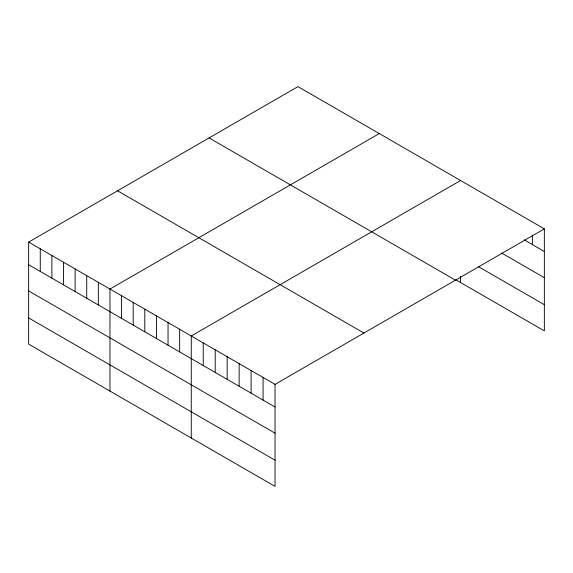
<?xml version="1.0" encoding="UTF-8"?>
<svg xmlns="http://www.w3.org/2000/svg" width="573" height="573" viewBox="0 0 573 573"><rect width="100%" height="100%" fill="white"/><g stroke="black" fill="none" stroke-linecap="round" stroke-linejoin="round"><path stroke-width="0.86" d="M28.65 242.1L275.04 384.354L275.04 486.384L28.65 344.129L28.65 242.1L297.96 86.616L544.35 228.871L544.35 330.9L455.929 279.853M379.269 133.559L109.959 289.043L109.959 391.073M460.577 180.502L191.267 335.986L191.267 438.016M275.04 384.354L544.35 228.871M524.152 239.836L544.35 251.497M501.712 253.087L544.35 277.704M478.527 266.696L544.35 304.7M209.088 137.928L455.478 280.183M117.522 190.788L363.912 333.042M28.65 264.726L275.04 406.98M28.65 290.934L275.04 433.181M28.65 317.929L275.04 460.183M532.381 235.016L532.381 244.592M460.577 276.422L460.577 282.532M263.079 377.442L263.079 400.069M251.11 370.538L251.11 393.164M239.142 363.626L239.142 386.252M227.173 356.714L227.173 379.34M215.204 349.809L215.204 372.436M203.236 342.898L203.236 365.524M179.657 329.282L179.657 351.908M168.039 322.578L168.039 345.204M156.422 315.866L156.422 338.5M144.804 309.162L144.804 331.788M133.194 302.458L133.194 325.084M121.576 295.747L121.576 318.38M98.341 282.339L98.341 304.965M86.731 275.627L86.731 298.261M75.113 268.923L75.113 291.55M63.496 262.219L63.496 284.845M51.878 255.515L51.878 278.141M40.268 248.804L40.268 271.437"/></g></svg>
